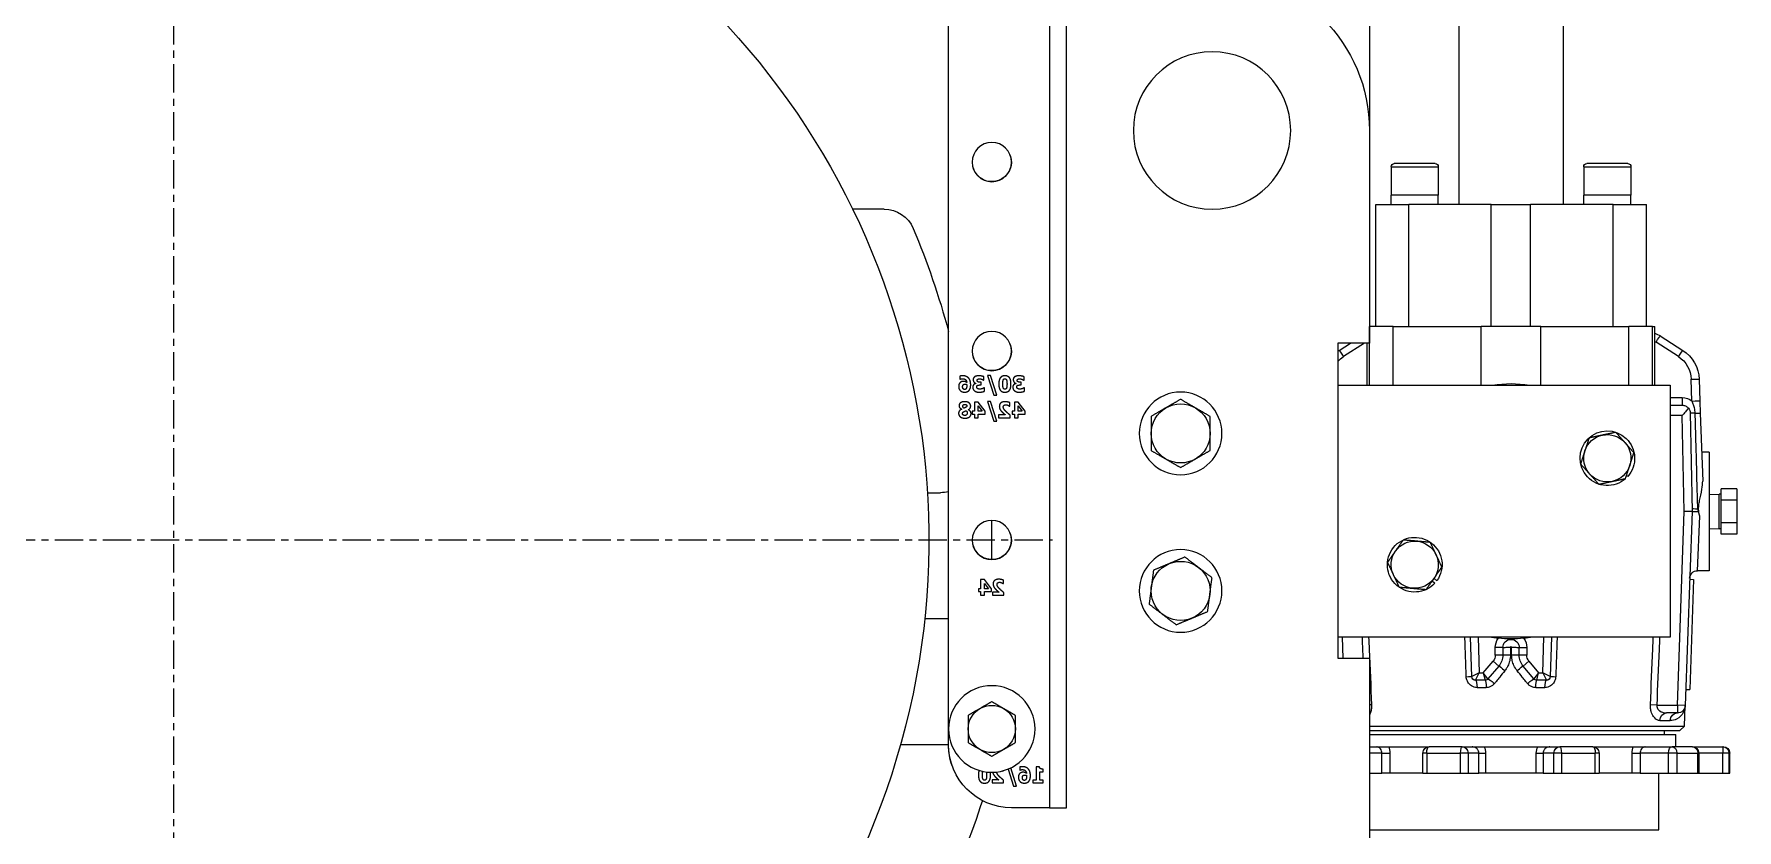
# Model space of a CAD drawing. Header units: inches. Extents: x -883 to 808, y -248 to 1051.
# Drawn here: x -409.56 to -382.5, y -154.28 to -141.65 of the extents above; entities that cross this region are included whole.
import ezdxf

# ---------------------------------------------------------------- set-up
doc = ezdxf.new("R2010")
doc.units = ezdxf.units.IN
doc.header["$MEASUREMENT"] = 0
doc.linetypes.add('CHAIN', pattern=[0.7087, 0.4724, -0.0591, 0.1181, -0.0591])
doc.layers.get('0').update_dxf_attribs({"linetype": 'CONTINUOUS'})
doc.layers.add('EQUIPMENT - COMPRESSORS', color=41, linetype='CONTINUOUS')

# ---------------------------------------------------------------- blocks, each defined once
blk = doc.blocks.new('A$C084a53c6')
for p, q in [((10.696, 23.951), (10.696, 68.201)), ((10.965, 68.201), (10.965, 23.951)), ((2.804, 40.002), (2.804, 33.526)), ((4.464, 39.367), (4.464, 33.526)), ((12.571, 24.951), (12.571, 39.234)), ((12.572, 24.952), (12.572, 39.235)), ((5.884, 38.824), (5.884, 34.702)), ((5.884, 38.824), (5.884, 34.702)), ((5.884, 34.702), (5.884, 31.327)), ((5.884, 34.702), (5.884, 31.327)), ((1.729, 34.126), (1.729, 33.676)), ((2.479, 34.126), (1.729, 34.126)), ((1.779, 34.176), (2.429, 34.176)), ((2.479, 34.126), (2.479, 33.676)), ((4.789, 34.126), (4.789, 33.676)), ((5.539, 34.126), (4.789, 34.126)), ((4.839, 34.176), (5.489, 34.176)), ((5.539, 34.126), (5.539, 33.676)), ((1.729, 33.676), (2.479, 33.676)), ((1.729, 33.526), (1.729, 33.676)), ((1.729, 33.676), (2.479, 33.676)), ((2.479, 33.526), (2.479, 33.676)), ((4.789, 33.676), (5.539, 33.676)), ((4.789, 33.526), (4.789, 33.676)), ((4.789, 33.676), (5.539, 33.676)), ((5.539, 33.526), (5.539, 33.676)), ((2.012, 33.526), (1.484, 33.526)), ((1.484, 31.589), (1.484, 33.526)), ((2.012, 33.526), (3.322, 33.526)), ((2.012, 31.589), (2.012, 33.526)), ((3.322, 31.589), (3.322, 33.526)), ((3.947, 33.526), (3.322, 33.526)), ((3.947, 31.589), (3.947, 33.526)), ((3.947, 33.526), (5.257, 33.526)), ((5.257, 31.589), (5.257, 33.526)), ((5.784, 33.526), (5.257, 33.526)), ((5.784, 31.589), (5.784, 33.526)), ((13.593, 33.452), (14.094, 33.452)), ((13.593, 33.452), (14.094, 33.452)), ((1.262, 31.442), (0.905, 31.211)), ((1.351, 30.659), (1.351, 31.589)), ((1.386, 31.589), (1.351, 31.589)), ((1.386, 30.659), (1.386, 31.589)), ((1.386, 31.589), (1.76, 31.589)), ((3.159, 31.589), (1.76, 31.589)), ((1.76, 30.659), (1.76, 31.589)), ((3.159, 30.659), (3.159, 31.589)), ((3.159, 31.589), (4.11, 31.589)), ((5.509, 31.589), (4.11, 31.589)), ((4.11, 30.659), (4.11, 31.589)), ((5.509, 30.659), (5.509, 31.589)), ((5.509, 31.589), (5.883, 31.589)), ((5.883, 30.659), (5.883, 31.589)), ((5.884, 31.589), (5.883, 31.589)), ((0.973, 31.112), (1.33, 31.342)), ((5.884, 31.327), (6.384, 31.327)), ((5.884, 31.327), (6.384, 31.327)), ((5.918, 30.659), (5.918, 31.327)), ((5.963, 31.327), (6.296, 31.112)), ((6.364, 31.211), (6.185, 31.327)), ((6.384, 31.327), (6.384, 26.327)), ((6.384, 31.327), (6.384, 26.327)), ((0.646, 30.753), (0.634, 30.406)), ((0.759, 30.407), (0.771, 30.754)), ((1.104, 30.659), (1.104, 26.659)), ((6.384, 30.659), (1.104, 30.659)), ((11.364, 30.563), (11.364, 30.618)), ((11.364, 30.618), (11.37, 30.618)), ((11.371, 30.739), (11.371, 30.792)), ((11.377, 30.739), (11.371, 30.739)), ((11.419, 30.662), (11.419, 30.706)), ((11.419, 30.706), (11.429, 30.706)), ((11.429, 30.662), (11.419, 30.662)), ((11.498, 30.687), (11.498, 30.685)), ((11.805, 30.499), (11.904, 30.814)), ((11.952, 30.814), (11.853, 30.499)), ((11.904, 30.814), (11.952, 30.814)), ((12, 30.563), (12, 30.618)), ((12, 30.618), (12.006, 30.618)), ((12.008, 30.739), (12.008, 30.792)), ((12.013, 30.739), (12.008, 30.739)), ((12.055, 30.662), (12.055, 30.706)), ((12.055, 30.706), (12.065, 30.706)), ((12.066, 30.662), (12.055, 30.662)), ((12.135, 30.687), (12.135, 30.685)), ((12.389, 30.754), (12.384, 30.754)), ((12.389, 30.803), (12.389, 30.754)), ((0.634, 30.406), (0.627, 30.214)), ((0.913, 30.461), (0.913, 30.341)), ((1.104, 30.461), (0.913, 30.461)), ((1.104, 30.341), (0.913, 30.341)), ((11.354, 30.246), (11.463, 30.391)), ((11.465, 30.33), (11.401, 30.245)), ((11.463, 30.391), (11.525, 30.391)), ((11.465, 30.245), (11.465, 30.33)), ((11.525, 30.391), (11.525, 30.245)), ((11.597, 30.326), (11.597, 30.381)), ((11.602, 30.326), (11.597, 30.326)), ((11.853, 30.499), (11.805, 30.499)), ((11.805, 30.087), (11.904, 30.402)), ((11.952, 30.402), (11.853, 30.087)), ((11.904, 30.402), (11.952, 30.402)), ((11.991, 30.246), (12.099, 30.391)), ((12.101, 30.33), (12.037, 30.245)), ((12.099, 30.391), (12.161, 30.391)), ((12.101, 30.245), (12.101, 30.33)), ((12.161, 30.391), (12.161, 30.245)), ((0.627, 30.214), (0.589, 29.137)), ((0.788, 30.219), (0.758, 28.654)), ((0.884, 28.655), (0.913, 30.177)), ((0.913, 30.177), (1.104, 30.177)), ((11.354, 30.2), (11.354, 30.246)), ((11.465, 30.2), (11.354, 30.2)), ((11.401, 30.245), (11.465, 30.245)), ((11.465, 30.141), (11.465, 30.2)), ((11.525, 30.141), (11.465, 30.141)), ((11.525, 30.245), (11.559, 30.245)), ((11.525, 30.2), (11.525, 30.141)), ((11.559, 30.2), (11.525, 30.2)), ((11.559, 30.245), (11.559, 30.2)), ((11.591, 30.141), (11.591, 30.182)), ((11.775, 30.141), (11.591, 30.141)), ((11.669, 30.188), (11.775, 30.188)), ((11.775, 30.188), (11.775, 30.141)), ((11.853, 30.087), (11.805, 30.087)), ((11.991, 30.2), (11.991, 30.246)), ((12.101, 30.2), (11.991, 30.2)), ((12.037, 30.245), (12.101, 30.245)), ((12.101, 30.141), (12.101, 30.2)), ((12.161, 30.141), (12.101, 30.141)), ((12.161, 30.245), (12.195, 30.245)), ((12.161, 30.2), (12.161, 30.141)), ((12.195, 30.2), (12.161, 30.2)), ((12.195, 30.245), (12.195, 30.2)), ((12.259, 30.268), (12.259, 30.269)), ((12.362, 30.277), (12.362, 30.277)), ((0.484, 29.593), (0.484, 27.714)), ((0.484, 29.593), (0.605, 29.593)), ((1.781, 29.209), (1.799, 29.227)), ((0.044, 29.012), (0.294, 29.012)), ((0.044, 29.012), (0.044, 28.833)), ((0.294, 28.833), (0.294, 29.012)), ((1.818, 29.176), (1.816, 29.174)), ((12.908, 28.952), (12.698, 28.952)), ((12.908, 28.952), (12.698, 28.952)), ((0.044, 28.833), (0.294, 28.833)), ((0.044, 28.833), (0.044, 28.475)), ((0.294, 28.927), (0.329, 28.927)), ((0.294, 28.475), (0.294, 28.833)), ((0.329, 28.38), (0.329, 28.927)), ((0.484, 28.922), (0.329, 28.927)), ((0.044, 28.475), (0.294, 28.475)), ((0.044, 28.475), (0.044, 28.296)), ((0.294, 28.296), (0.294, 28.475)), ((0.671, 27.714), (0.636, 28.582)), ((0.758, 28.654), (0.884, 28.655)), ((0.758, 28.654), (0.866, 25.576)), ((0.991, 25.58), (0.884, 28.655)), ((11.884, 27.889), (11.884, 28.513)), ((11.884, 27.889), (11.884, 28.513)), ((0.044, 28.296), (0.294, 28.296)), ((0.294, 28.38), (0.329, 28.38)), ((0.484, 28.385), (0.329, 28.38)), ((0.484, 27.714), (0.671, 27.714)), ((0.796, 27.579), (0.734, 27.576)), ((0.734, 27.576), (0.795, 25.828)), ((4.812, 27.555), (4.858, 27.593)), ((4.887, 27.552), (4.843, 27.516)), ((11.69, 27.323), (11.69, 27.364)), ((11.696, 27.508), (11.696, 27.563)), ((11.701, 27.508), (11.696, 27.508)), ((11.768, 27.371), (11.874, 27.371)), ((11.874, 27.371), (11.874, 27.323)), ((11.891, 27.428), (12, 27.573)), ((11.891, 27.382), (11.891, 27.428)), ((12.002, 27.382), (11.891, 27.382)), ((12.002, 27.512), (11.938, 27.427)), ((11.938, 27.427), (12.002, 27.427)), ((12, 27.573), (12.062, 27.573)), ((12.002, 27.427), (12.002, 27.512)), ((12.002, 27.323), (12.002, 27.382)), ((12.062, 27.573), (12.062, 27.427)), ((12.062, 27.427), (12.096, 27.427)), ((12.096, 27.382), (12.062, 27.382)), ((12.062, 27.382), (12.062, 27.323)), ((12.096, 27.427), (12.096, 27.382)), ((11.874, 27.323), (11.69, 27.323)), ((12.062, 27.323), (12.002, 27.323)), ((12.572, 26.952), (12.95, 26.952)), ((12.572, 26.952), (12.95, 26.952)), ((1.104, 26.659), (6.384, 26.659)), ((2.991, 26.659), (3.012, 26.032)), ((3.13, 26.094), (3.111, 26.659)), ((4.158, 26.659), (4.139, 26.094)), ((4.257, 26.032), (4.278, 26.659)), ((6.316, 26.659), (6.304, 26.327)), ((3.349, 26.277), (3.195, 26.094)), ((3.349, 26.277), (3.441, 26.2)), ((3.384, 26.494), (3.384, 26.374)), ((3.504, 26.494), (3.384, 26.494)), ((3.384, 26.374), (3.504, 26.374)), ((3.504, 26.374), (3.504, 26.494)), ((3.625, 26.378), (3.625, 26.498)), ((3.644, 26.498), (3.644, 26.378)), ((3.764, 26.494), (3.884, 26.494)), ((3.764, 26.494), (3.764, 26.374)), ((3.764, 26.374), (3.884, 26.374)), ((3.828, 26.2), (3.92, 26.277)), ((3.884, 26.374), (3.884, 26.494)), ((4.074, 26.094), (3.92, 26.277)), ((6.384, 26.327), (5.884, 26.327)), ((5.884, 26.327), (5.884, 1.952)), ((6.384, 26.327), (5.884, 26.327)), ((5.884, 26.327), (5.884, 1.952)), ((3.012, 26.032), (3.13, 26.094)), ((3.13, 26.094), (3.072, 25.974)), ((3.195, 26.094), (3.13, 26.094)), ((3.195, 26.094), (3.269, 25.995)), ((3.223, 25.974), (3.195, 26.094)), ((3.269, 25.995), (3.441, 26.2)), ((3.828, 26.2), (4, 25.995)), ((4, 25.995), (4.074, 26.094)), ((4.074, 26.094), (4.046, 25.974)), ((4.139, 26.094), (4.074, 26.094)), ((4.139, 26.094), (4.257, 26.032)), ((4.197, 25.974), (4.139, 26.094)), ((0.857, 25.83), (0.795, 25.828)), ((3.072, 25.974), (3.223, 25.974)), ((3.24, 25.858), (3.096, 25.858)), ((4.173, 25.858), (4.029, 25.858)), ((4.046, 25.974), (4.197, 25.974)), ((0.866, 25.576), (0.991, 25.58)), ((0.877, 25.247), (0.866, 25.575)), ((1.319, 25.58), (0.991, 25.58)), ((0.991, 25.58), (0.991, 25.455)), ((0.991, 25.455), (1.162, 25.455)), ((1.319, 25.58), (1.419, 25.584)), ((5.85, 25.584), (5.884, 25.583)), ((5.884, 25.247), (0.877, 25.247)), ((0.95, 25.175), (0.877, 25.247)), ((5.884, 25.175), (0.95, 25.175)), ((1.269, 25.334), (1.105, 25.334)), ((1.197, 25.114), (1.197, 25.175)), ((0.26, 24.919), (0.271, 24.919)), ((0.752, 24.919), (0.271, 24.919)), ((0.271, 24.919), (0.271, 24.819)), ((0.752, 24.919), (1.075, 24.919)), ((5.884, 25.114), (1.014, 25.114)), ((1.014, 24.919), (1.014, 25.114)), ((1.501, 24.919), (1.075, 24.919)), ((1.692, 24.919), (1.501, 24.919)), ((2.334, 24.919), (1.692, 24.919)), ((2.334, 24.919), (2.857, 24.919)), ((3.019, 24.919), (2.857, 24.919)), ((3.207, 24.919), (3.019, 24.919)), ((4.062, 24.919), (3.207, 24.919)), ((4.25, 24.919), (4.062, 24.919)), ((4.412, 24.919), (4.25, 24.919)), ((4.412, 24.919), (4.935, 24.919)), ((5.577, 24.919), (4.935, 24.919)), ((5.768, 24.919), (5.577, 24.919)), ((5.884, 24.919), (5.768, 24.919)), ((13.333, 24.952), (12.572, 24.952)), ((13.333, 24.952), (12.572, 24.952)), ((0.172, 24.819), (0.16, 24.819)), ((0.16, 24.499), (0.16, 24.819)), ((0.172, 24.819), (0.271, 24.819)), ((0.172, 24.819), (0.172, 24.499)), ((0.271, 24.499), (0.271, 24.819)), ((0.271, 24.819), (0.652, 24.819)), ((0.652, 24.819), (0.667, 24.819)), ((0.652, 24.819), (0.652, 24.499)), ((0.667, 24.499), (0.667, 24.819)), ((0.999, 24.819), (0.667, 24.819)), ((0.999, 24.819), (1.134, 24.819)), ((0.999, 24.819), (0.999, 24.499)), ((1.134, 24.499), (1.134, 24.819)), ((1.134, 24.819), (1.581, 24.819)), ((1.581, 24.819), (1.581, 24.499)), ((1.71, 24.819), (1.581, 24.819)), ((1.71, 24.499), (1.71, 24.819)), ((2.234, 24.819), (2.295, 24.819)), ((2.234, 24.819), (2.234, 24.499)), ((2.295, 24.499), (2.295, 24.819)), ((2.834, 24.819), (2.295, 24.819)), ((2.834, 24.819), (2.952, 24.819)), ((2.834, 24.819), (2.834, 24.499)), ((2.952, 24.499), (2.952, 24.819)), ((2.952, 24.819), (3.123, 24.819)), ((3.123, 24.819), (3.123, 24.499)), ((3.232, 24.819), (3.123, 24.819)), ((3.232, 24.499), (3.232, 24.819)), ((4.146, 24.819), (4.037, 24.819)), ((4.037, 24.819), (4.037, 24.499)), ((4.146, 24.819), (4.317, 24.819)), ((4.146, 24.499), (4.146, 24.819)), ((4.317, 24.819), (4.435, 24.819)), ((4.317, 24.819), (4.317, 24.499)), ((4.435, 24.499), (4.435, 24.819)), ((4.974, 24.819), (4.435, 24.819)), ((4.974, 24.819), (5.035, 24.819)), ((4.974, 24.819), (4.974, 24.499)), ((5.035, 24.499), (5.035, 24.819)), ((5.688, 24.819), (5.559, 24.819)), ((5.559, 24.819), (5.559, 24.499)), ((5.688, 24.819), (5.884, 24.819)), ((5.688, 24.499), (5.688, 24.819)), ((0.172, 24.499), (0.16, 24.499)), ((0.271, 24.499), (0.172, 24.499)), ((0.652, 24.499), (0.271, 24.499)), ((0.667, 24.499), (0.652, 24.499)), ((0.999, 24.499), (0.667, 24.499)), ((1.134, 24.499), (0.999, 24.499)), ((1.581, 24.499), (1.134, 24.499)), ((1.283, 23.599), (1.283, 24.499)), ((1.581, 24.499), (1.71, 24.499)), ((1.71, 24.499), (2.234, 24.499)), ((2.295, 24.499), (2.234, 24.499)), ((2.834, 24.499), (2.295, 24.499)), ((2.952, 24.499), (2.834, 24.499)), ((3.123, 24.499), (2.952, 24.499)), ((3.123, 24.499), (3.232, 24.499)), ((3.232, 24.499), (4.037, 24.499)), ((4.037, 24.499), (4.146, 24.499)), ((4.317, 24.499), (4.146, 24.499)), ((4.435, 24.499), (4.317, 24.499)), ((4.974, 24.499), (4.435, 24.499)), ((5.035, 24.499), (4.974, 24.499)), ((5.035, 24.499), (5.559, 24.499)), ((5.559, 24.499), (5.688, 24.499)), ((5.884, 24.499), (5.688, 24.499)), ((11.067, 24.523), (11.067, 24.564)), ((11.12, 24.523), (11.067, 24.523)), ((11.067, 24.347), (11.067, 24.391)), ((11.067, 24.391), (11.12, 24.391)), ((11.12, 24.391), (11.12, 24.523)), ((11.126, 24.598), (11.181, 24.598)), ((11.181, 24.598), (11.181, 24.391)), ((11.181, 24.391), (11.232, 24.391)), ((11.232, 24.391), (11.232, 24.347)), ((11.44, 24.548), (11.435, 24.548)), ((11.44, 24.598), (11.44, 24.548)), ((11.492, 24.293), (11.583, 24.582)), ((11.626, 24.563), (11.54, 24.293)), ((11.696, 24.347), (11.696, 24.388)), ((11.702, 24.532), (11.702, 24.538)), ((11.707, 24.532), (11.702, 24.532)), ((11.712, 24.535), (11.707, 24.532)), ((11.774, 24.394), (11.88, 24.394)), ((11.88, 24.394), (11.88, 24.347)), ((11.232, 24.347), (11.067, 24.347)), ((11.54, 24.293), (11.492, 24.293)), ((11.88, 24.347), (11.696, 24.347)), ((10.965, 23.951), (10.696, 23.951)), ((10.965, 23.951), (11.571, 23.951)), ((5.884, 23.599), (1.283, 23.599))]:
    blk.add_line(p, q)
at = {"linetype": 'CHAIN', "ltscale": 0.952448}
for p, q in [((24.884, 41.094), (24.884, 17.927)), ((35.159, 28.202), (10.918, 28.202))]:
    blk.add_line(p, q, dxfattribs=at)
for centre, radius in [((8.384, 34.702), 1.25), ((8.384, 34.702), 1.25), ((11.884, 34.201), 0.312), ((11.884, 31.201), 0.312), ((8.884, 29.893), 0.656), ((11.884, 28.201), 0.312), ((8.884, 27.393), 0.656), ((11.884, 25.201), 0.687)]:
    blk.add_circle(centre, radius)
for centre, radius, start, end in [((24.884, 28.202), 12, 116.1937, 350.4059), ((24.884, 28.202), 12, 116.1937, 350.4059), ((8.384, 34.702), 2.5, 90, 180), ((8.384, 34.702), 2.5, 90, 180), ((1.779, 34.126), 0.05, 90, 180), ((2.429, 34.126), 0.05, 0, 90), ((4.839, 34.126), 0.05, 90, 180), ((5.489, 34.126), 0.05, 0, 90), ((11.884, 34.202), 0.312, 160.4825, 340.2099), ((13.593, 32.952), 0.5, 90, 157.1851), ((13.593, 32.952), 0.5, 90, 157.1851), ((24.884, 28.202), 12.75, 157.1851, 164.9471), ((24.884, 28.202), 12.75, 157.1851, 164.9471), ((1.441, 31.165), 0.33, 105.8498, 122.923), ((1.215, 30.733), 0.57, 122.923, 178.0002), ((1.441, 31.17), 0.205, 116.0867, 122.923), ((6.054, 30.733), 0.57, 54.5286, 57.077), ((11.884, 31.202), 0.312, 160.4825, 340.2099), ((1.215, 30.738), 0.445, 122.923, 178.0002), ((6.054, 30.738), 0.445, 41.9803, 57.077), ((0.913, 30.211), 0.25, 90, 128.2756), ((8.884, 29.893), 0.469, 60, 120), ((0.913, 30.216), 0.125, 141.4482, 178.9051), ((8.884, 29.893), 0.469, 120, 180), ((8.884, 29.893), 0.469, 0, 60), ((2.104, 29.499), 0.434, 228.4088, 221.8119), ((2.104, 29.499), 0.375, 78.1183, 138.1183), ((2.104, 29.499), 0.375, 18.1183, 78.1183), ((8.884, 29.893), 0.469, 180, 240), ((8.884, 29.893), 0.469, 300, 0), ((2.104, 29.499), 0.375, 138.1183, 198.1183), ((2.104, 29.499), 0.375, 318.1183, 18.1183), ((2.104, 29.499), 0.375, 198.1183, 258.1183), ((2.104, 29.499), 0.375, 258.1183, 318.1183), ((8.884, 29.893), 0.469, 240, 300), ((12.698, 29.452), 0.5, 255.3517, 270), ((12.698, 29.452), 0.5, 255.3517, 270), ((5.164, 27.809), 0.434, 222.3031, 215.7062), ((5.164, 27.809), 0.375, 95.0121, 155.0121), ((5.164, 27.809), 0.375, 35.0121, 95.0121), ((11.884, 28.202), 0.312, 160.4825, 340.2099), ((5.164, 27.809), 0.375, 155.0121, 215.0121), ((5.164, 27.809), 0.375, 335.0121, 35.0121), ((0.671, 27.589), 0.125, 2.0009, 90), ((5.164, 27.809), 0.375, 275.0121, 335.0121), ((8.884, 27.393), 0.469, 127.3129, 187.3129), ((8.884, 27.393), 0.469, 67.3129, 127.3129), ((8.884, 27.393), 0.469, 7.3129, 67.3129), ((5.164, 27.809), 0.375, 215.0121, 275.0121), ((8.884, 27.393), 0.469, 187.3129, 247.3129), ((8.884, 27.393), 0.469, 307.3129, 7.3129), ((8.884, 27.393), 0.469, 247.3129, 307.3129), ((3.634, 28.654), 2.024, 260.248, 264.2452), ((3.634, 26.494), 0.25, 144.2812, 180), ((3.634, 28.654), 2.024, 264.2452, 275.7548), ((3.634, 26.494), 0.13, 0, 180), ((3.634, 28.654), 2.024, 275.7548, 279.752), ((3.634, 26.494), 0.25, 0, 35.7188), ((3.234, 26.374), 0.15, 319.9951, 0), ((3.234, 26.374), 0.27, 319.9951, 0), ((4.034, 26.374), 0.27, 180, 220.0049), ((4.034, 26.374), 0.15, 180, 220.0049), ((3.072, 26.034), 0.06, 181.9953, 270), ((3.223, 26.034), 0.06, 270, 319.9951), ((4.046, 26.034), 0.06, 220.0049, 270), ((4.197, 26.034), 0.06, 270, 358.0047), ((0.991, 25.58), 0.125, 182.0009, 270), ((0.741, 25.571), 0.125, 2.0009, 2.1357), ((11.884, 25.201), 0.375, 120, 180), ((11.884, 25.201), 0.375, 60, 120), ((11.884, 25.201), 0.375, 0, 60), ((11.884, 25.201), 0.375, 180, 240), ((11.884, 25.201), 0.375, 300, 0), ((0.26, 24.819), 0.1, 90, 180), ((0.752, 24.819), 0.1, 90, 180), ((2.334, 24.819), 0.1, 90, 180), ((4.935, 24.819), 0.1, 0, 90), ((11.571, 24.951), 1, 270, 0), ((11.572, 24.952), 1, 340.3036, 0), ((11.884, 25.201), 0.375, 240, 300), ((24.884, 28.202), 13.5, 197.849, 205.029), ((24.884, 28.202), 13.5, 197.849, 205.029)]:
    blk.add_arc(centre, radius, start, end)
for centre, major_axis, ratio, start_param, end_param in [((1.33, 31.337), (-0.068, 0.105), 0.022795, 4.74758, 6.283185), ((0.973, 31.106), (-0.068, 0.105), 0.022795, 4.74758, 6.283185), ((6.296, 31.106), (0.068, 0.105), 0.022795, 0, 1.535605), ((0.771, 30.748), (-0.125, 0.004), 0.04189, 4.713852, 6.283185), ((3.634, 28.654), (0, 2.029), 0.938401, 6.128433, 6.437937), ((0.759, 30.402), (-0.125, 0.004), 0.04189, 4.713852, 6.283185), ((0.752, 30.209), (-0.125, 0.004), 0.035926, 5.07517, 6.283185), ((0.663, 30.221), (0.125, -0.002), 0.041908, 5.074555, 6.283185), ((0.634, 28.698), (0.125, -0.002), 0.041908, 4.973395, 6.283185), ((3.624, 26.494), (-0.12, 0), 0.034915, 4.708967, 6.283185), ((3.624, 26.374), (-0.12, 0), 0.034915, 4.708962, 6.283185), ((3.644, 26.494), (0.12, 0), 0.034915, 0, 1.574218), ((3.644, 26.374), (0.12, 0), 0.034915, 0, 1.574223), ((2.893, 26.027), (0.12, 0.004), 0.026904, 0, 1.311534), ((3.361, 25.918), (-0.0919, 0.0771), 0.087388, 4.662683, 6.283185), ((3.533, 26.123), (-0.0919, 0.0771), 0.04912, 4.708174, 6.283185), ((3.736, 26.123), (0.0919, 0.0771), 0.04912, 0, 1.575012), ((3.908, 25.918), (0.0919, 0.0771), 0.087388, 0, 1.620502), ((4.376, 26.027), (-0.12, 0.004), 0.026904, 4.971651, 6.283185), ((3.072, 25.854), (0, 0.12), 0.193929, 4.747311, 6.283185), ((3.223, 25.854), (0, 0.12), 0.14187, 4.747311, 6.283185), ((4.046, 25.854), (0, 0.12), 0.14187, 0, 1.535874), ((4.197, 25.854), (0, 0.12), 0.193929, 0, 1.535874), ((0.991, 25.33), (0, 0.125), 0.916318, 4.747311, 6.283185), ((1.162, 25.33), (0, 0.125), 0.857118, 4.747311, 6.283185), ((0.271, 24.819), (0, 0.1), 0.996674, 0, 1.570796), ((0.752, 24.819), (0, 0.1), 0.854228, 0, 1.570796), ((1.075, 24.819), (0, 0.1), 0.758424, 0, 1.570796), ((1.075, 24.819), (0, 0.1), 0.587785, 4.712389, 6.283185), ((2.334, 24.819), (0, 0.1), 0.385496, 0, 1.570796), ((2.857, 24.819), (0, 0.1), 0.230482, 0, 1.570796), ((2.857, 24.819), (0, 0.1), 0.951057, 4.712389, 6.283185), ((4.412, 24.819), (0, 0.1), 0.951057, 0, 1.570796), ((4.412, 24.819), (0, 0.1), 0.230482, 4.712389, 6.283185), ((4.935, 24.819), (0, 0.1), 0.385496, 4.712389, 6.283185)]:
    blk.add_ellipse(centre, major_axis=major_axis, ratio=ratio, start_param=start_param, end_param=end_param)
for points, degree in [([(11.37, 30.618), (11.384, 30.609), (11.421, 30.596), (11.436, 30.596)], 2), ([(11.371, 30.792), (11.384, 30.798), (11.428, 30.808), (11.451, 30.808)], 2), ([(11.403, 30.752), (11.396, 30.75), (11.38, 30.741), (11.377, 30.739)], 2), ([(11.44, 30.76), (11.431, 30.76), (11.412, 30.756), (11.403, 30.752)], 2), ([(11.429, 30.706), (11.44, 30.706), (11.459, 30.708), (11.466, 30.711)], 2), ([(11.469, 30.658), (11.461, 30.661), (11.438, 30.662), (11.429, 30.662)], 2), ([(11.436, 30.596), (11.445, 30.596), (11.467, 30.599), (11.474, 30.605)], 2), ([(11.468, 30.755), (11.462, 30.758), (11.446, 30.76), (11.44, 30.76)], 2), ([(11.451, 30.808), (11.473, 30.808), (11.506, 30.8), (11.518, 30.793)], 2), ([(11.466, 30.711), (11.473, 30.714), (11.48, 30.725), (11.48, 30.735)], 2), ([(11.48, 30.735), (11.48, 30.743), (11.473, 30.752), (11.468, 30.755)], 2), ([(11.487, 30.632), (11.487, 30.643), (11.477, 30.655), (11.469, 30.658)], 2), ([(11.474, 30.605), (11.48, 30.609), (11.487, 30.621), (11.487, 30.632)], 2), ([(11.543, 30.746), (11.543, 30.724), (11.518, 30.692), (11.498, 30.687)], 2), ([(11.498, 30.685), (11.507, 30.684), (11.524, 30.677), (11.532, 30.67)], 2), ([(11.518, 30.793), (11.53, 30.785), (11.543, 30.761), (11.543, 30.746)], 2), ([(11.55, 30.629), (11.55, 30.61), (11.536, 30.58), (11.523, 30.57)], 2), ([(11.532, 30.67), (11.54, 30.664), (11.55, 30.643), (11.55, 30.629)], 2), ([(11.579, 30.678), (11.579, 30.711), (11.589, 30.758), (11.601, 30.775)], 2), ([(11.601, 30.581), (11.589, 30.597), (11.579, 30.645), (11.579, 30.678)], 2), ([(11.601, 30.775), (11.613, 30.792), (11.65, 30.808), (11.675, 30.808)], 2), ([(11.675, 30.548), (11.649, 30.548), (11.612, 30.564), (11.601, 30.581)], 2), ([(11.675, 30.762), (11.657, 30.762), (11.642, 30.724), (11.642, 30.678)], 2), ([(11.642, 30.678), (11.642, 30.632), (11.657, 30.594), (11.675, 30.594)], 2), ([(11.675, 30.808), (11.702, 30.808), (11.738, 30.791), (11.75, 30.774)], 2), ([(11.709, 30.678), (11.709, 30.724), (11.693, 30.762), (11.675, 30.762)], 2), ([(11.675, 30.594), (11.693, 30.594), (11.709, 30.632), (11.709, 30.678)], 2), ([(11.75, 30.58), (11.738, 30.564), (11.702, 30.548), (11.675, 30.548)], 2), ([(11.75, 30.774), (11.761, 30.758), (11.772, 30.709), (11.772, 30.678)], 2), ([(11.772, 30.678), (11.772, 30.645), (11.761, 30.597), (11.75, 30.58)], 2), ([(12.006, 30.618), (12.02, 30.609), (12.057, 30.596), (12.073, 30.596)], 2), ([(12.008, 30.792), (12.021, 30.798), (12.064, 30.808), (12.087, 30.808)], 2), ([(12.039, 30.752), (12.032, 30.75), (12.017, 30.741), (12.013, 30.739)], 2), ([(12.076, 30.76), (12.067, 30.76), (12.048, 30.756), (12.039, 30.752)], 2), ([(12.065, 30.706), (12.076, 30.706), (12.096, 30.708), (12.102, 30.711)], 2), ([(12.105, 30.658), (12.097, 30.661), (12.075, 30.662), (12.066, 30.662)], 2), ([(12.073, 30.596), (12.082, 30.596), (12.103, 30.599), (12.11, 30.605)], 2), ([(12.104, 30.755), (12.098, 30.758), (12.082, 30.76), (12.076, 30.76)], 2), ([(12.087, 30.808), (12.11, 30.808), (12.142, 30.8), (12.154, 30.793)], 2), ([(12.102, 30.711), (12.109, 30.714), (12.116, 30.725), (12.116, 30.735)], 2), ([(12.116, 30.735), (12.116, 30.743), (12.109, 30.752), (12.104, 30.755)], 2), ([(12.123, 30.632), (12.123, 30.643), (12.113, 30.655), (12.105, 30.658)], 2), ([(12.11, 30.605), (12.116, 30.609), (12.123, 30.621), (12.123, 30.632)], 2), ([(12.179, 30.746), (12.179, 30.724), (12.155, 30.692), (12.135, 30.687)], 2), ([(12.135, 30.685), (12.143, 30.684), (12.16, 30.677), (12.169, 30.67)], 2), ([(12.154, 30.793), (12.167, 30.785), (12.179, 30.761), (12.179, 30.746)], 2), ([(12.186, 30.629), (12.186, 30.61), (12.172, 30.58), (12.159, 30.57)], 2), ([(12.169, 30.67), (12.176, 30.664), (12.186, 30.643), (12.186, 30.629)], 2), ([(12.219, 30.664), (12.219, 30.697), (12.233, 30.748), (12.249, 30.768)], 2), ([(12.248, 30.573), (12.234, 30.587), (12.219, 30.633), (12.219, 30.664)], 2), ([(12.249, 30.768), (12.264, 30.786), (12.313, 30.808), (12.347, 30.808)], 2), ([(12.347, 30.762), (12.317, 30.762), (12.285, 30.731), (12.281, 30.702)], 2), ([(12.281, 30.702), (12.294, 30.71), (12.319, 30.719), (12.335, 30.719)], 2), ([(12.308, 30.676), (12.301, 30.676), (12.287, 30.672), (12.281, 30.67)], 2), ([(12.281, 30.67), (12.281, 30.668), (12.281, 30.661), (12.281, 30.655)], 2), ([(12.281, 30.655), (12.281, 30.633), (12.288, 30.607), (12.294, 30.6)], 2), ([(12.294, 30.6), (12.298, 30.595), (12.31, 30.59), (12.316, 30.59)], 2), ([(12.335, 30.668), (12.33, 30.672), (12.316, 30.676), (12.308, 30.676)], 2), ([(12.41, 30.638), (12.41, 30.598), (12.36, 30.548), (12.316, 30.548)], 2), ([(12.316, 30.59), (12.321, 30.59), (12.333, 30.595), (12.337, 30.6)], 2), ([(12.335, 30.719), (12.349, 30.719), (12.372, 30.712), (12.381, 30.705)], 2), ([(12.347, 30.635), (12.347, 30.647), (12.341, 30.663), (12.335, 30.668)], 2), ([(12.337, 30.6), (12.342, 30.606), (12.347, 30.621), (12.347, 30.635)], 2), ([(12.347, 30.808), (12.36, 30.808), (12.384, 30.804), (12.389, 30.803)], 2), ([(12.384, 30.754), (12.38, 30.757), (12.36, 30.762), (12.347, 30.762)], 2), ([(12.381, 30.705), (12.394, 30.695), (12.41, 30.663), (12.41, 30.638)], 2), ([(11.448, 30.548), (11.419, 30.548), (11.377, 30.557), (11.364, 30.563)], 2), ([(11.523, 30.57), (11.51, 30.559), (11.474, 30.548), (11.448, 30.548)], 2), ([(11.597, 30.381), (11.608, 30.386), (11.653, 30.396), (11.674, 30.396)], 2), ([(11.626, 30.34), (11.617, 30.336), (11.605, 30.328), (11.602, 30.326)], 2), ([(11.661, 30.348), (11.652, 30.348), (11.635, 30.344), (11.626, 30.34)], 2), ([(11.701, 30.312), (11.701, 30.33), (11.68, 30.348), (11.661, 30.348)], 2), ([(11.666, 30.248), (11.684, 30.268), (11.701, 30.297), (11.701, 30.312)], 2), ([(11.674, 30.396), (11.718, 30.396), (11.764, 30.356), (11.764, 30.321)], 2), ([(11.764, 30.321), (11.764, 30.299), (11.743, 30.256), (11.719, 30.232)], 2), ([(12.084, 30.548), (12.055, 30.548), (12.014, 30.557), (12, 30.563)], 2), ([(12.159, 30.57), (12.146, 30.559), (12.11, 30.548), (12.084, 30.548)], 2), ([(12.219, 30.329), (12.219, 30.343), (12.232, 30.367), (12.244, 30.377)], 2), ([(12.259, 30.269), (12.237, 30.28), (12.219, 30.311), (12.219, 30.329)], 2), ([(12.244, 30.377), (12.255, 30.386), (12.29, 30.397), (12.312, 30.397)], 2), ([(12.316, 30.548), (12.294, 30.548), (12.26, 30.56), (12.248, 30.573)], 2), ([(12.312, 30.354), (12.298, 30.354), (12.281, 30.341), (12.281, 30.331)], 2), ([(12.281, 30.331), (12.281, 30.321), (12.292, 30.308), (12.302, 30.303)], 2), ([(12.302, 30.303), (12.307, 30.301), (12.32, 30.296), (12.331, 30.292)], 2), ([(12.312, 30.397), (12.335, 30.397), (12.37, 30.387), (12.381, 30.379)], 2), ([(12.343, 30.326), (12.343, 30.339), (12.326, 30.354), (12.312, 30.354)], 2), ([(12.331, 30.292), (12.337, 30.3), (12.343, 30.316), (12.343, 30.326)], 2), ([(12.404, 30.334), (12.404, 30.316), (12.383, 30.287), (12.362, 30.277)], 2), ([(12.381, 30.379), (12.392, 30.371), (12.404, 30.347), (12.404, 30.334)], 2), ([(11.591, 30.182), (11.614, 30.201), (11.652, 30.233), (11.666, 30.248)], 2), ([(11.719, 30.232), (11.704, 30.217), (11.675, 30.193), (11.669, 30.188)], 2), ([(12.213, 30.209), (12.213, 30.23), (12.236, 30.259), (12.259, 30.268)], 2), ([(12.236, 30.157), (12.224, 30.167), (12.213, 30.194), (12.213, 30.209)], 2), ([(12.311, 30.135), (12.286, 30.135), (12.248, 30.147), (12.236, 30.157)], 2), ([(12.291, 30.254), (12.284, 30.248), (12.274, 30.228), (12.274, 30.217)], 2), ([(12.274, 30.217), (12.274, 30.199), (12.296, 30.178), (12.314, 30.178)], 2), ([(12.321, 30.242), (12.316, 30.244), (12.298, 30.251), (12.291, 30.254)], 2), ([(12.385, 30.157), (12.372, 30.147), (12.335, 30.135), (12.311, 30.135)], 2), ([(12.314, 30.178), (12.319, 30.178), (12.332, 30.182), (12.337, 30.185)], 2), ([(12.349, 30.208), (12.349, 30.221), (12.338, 30.233), (12.321, 30.242)], 2), ([(12.337, 30.185), (12.342, 30.189), (12.349, 30.199), (12.349, 30.208)], 2), ([(12.362, 30.277), (12.387, 30.266), (12.411, 30.234), (12.411, 30.211)], 2), ([(12.411, 30.211), (12.411, 30.195), (12.397, 30.167), (12.385, 30.157)], 2), ([(11.69, 27.364), (11.714, 27.383), (11.751, 27.416), (11.765, 27.43)], 2), ([(11.696, 27.563), (11.707, 27.568), (11.752, 27.578), (11.773, 27.578)], 2), ([(11.725, 27.522), (11.716, 27.518), (11.704, 27.51), (11.701, 27.508)], 2), ([(11.76, 27.53), (11.751, 27.53), (11.734, 27.526), (11.725, 27.522)], 2), ([(11.8, 27.494), (11.8, 27.512), (11.779, 27.53), (11.76, 27.53)], 2), ([(11.765, 27.43), (11.783, 27.45), (11.8, 27.479), (11.8, 27.494)], 2), ([(11.818, 27.414), (11.803, 27.399), (11.774, 27.375), (11.768, 27.371)], 2), ([(11.773, 27.578), (11.817, 27.578), (11.863, 27.539), (11.863, 27.503)], 2), ([(11.863, 27.503), (11.863, 27.481), (11.842, 27.438), (11.818, 27.414)], 2), ([(1.71, 24.819), (1.71, 24.853), (1.704, 24.888), (1.692, 24.919)], 3), ([(3.232, 24.819), (3.232, 24.853), (3.223, 24.888), (3.207, 24.919)], 3), ([(4.062, 24.919), (4.046, 24.888), (4.037, 24.853), (4.037, 24.819)], 3), ([(5.577, 24.919), (5.565, 24.888), (5.559, 24.853), (5.559, 24.819)], 3), ([(11.067, 24.564), (11.079, 24.564), (11.102, 24.567), (11.108, 24.57)], 2), ([(11.108, 24.57), (11.116, 24.574), (11.125, 24.588), (11.126, 24.598)], 2), ([(11.27, 24.459), (11.27, 24.491), (11.284, 24.542), (11.3, 24.562)], 2), ([(11.299, 24.367), (11.285, 24.381), (11.27, 24.427), (11.27, 24.459)], 2), ([(11.367, 24.342), (11.345, 24.342), (11.311, 24.354), (11.299, 24.367)], 2), ([(11.3, 24.562), (11.315, 24.581), (11.365, 24.602), (11.398, 24.602)], 2), ([(11.359, 24.47), (11.352, 24.47), (11.338, 24.467), (11.332, 24.464)], 2), ([(11.332, 24.464), (11.332, 24.463), (11.332, 24.455), (11.332, 24.449)], 2), ([(11.332, 24.449), (11.332, 24.427), (11.339, 24.401), (11.345, 24.395)], 2), ([(11.398, 24.556), (11.368, 24.556), (11.336, 24.525), (11.333, 24.496)], 2), ([(11.333, 24.496), (11.345, 24.504), (11.37, 24.514), (11.386, 24.514)], 2), ([(11.345, 24.395), (11.35, 24.389), (11.361, 24.384), (11.367, 24.384)], 2), ([(11.386, 24.462), (11.381, 24.467), (11.367, 24.47), (11.359, 24.47)], 2), ([(11.461, 24.432), (11.461, 24.393), (11.411, 24.342), (11.367, 24.342)], 2), ([(11.367, 24.384), (11.372, 24.384), (11.384, 24.389), (11.388, 24.395)], 2), ([(11.386, 24.514), (11.4, 24.514), (11.424, 24.506), (11.433, 24.499)], 2), ([(11.398, 24.429), (11.398, 24.441), (11.392, 24.457), (11.386, 24.462)], 2), ([(11.388, 24.395), (11.393, 24.401), (11.398, 24.415), (11.398, 24.429)], 2), ([(11.398, 24.602), (11.411, 24.602), (11.435, 24.599), (11.44, 24.598)], 2), ([(11.435, 24.548), (11.431, 24.551), (11.411, 24.556), (11.398, 24.556)], 2), ([(11.433, 24.499), (11.446, 24.49), (11.461, 24.457), (11.461, 24.432)], 2), ([(11.696, 24.388), (11.719, 24.406), (11.757, 24.439), (11.771, 24.454)], 2), ([(11.824, 24.437), (11.809, 24.422), (11.78, 24.399), (11.774, 24.394)], 2), ([(11.903, 24.472), (11.903, 24.495), (11.905, 24.513)], 2), ([(11.925, 24.375), (11.913, 24.391), (11.903, 24.44), (11.903, 24.472)], 2), ([(11.999, 24.342), (11.973, 24.342), (11.936, 24.358), (11.925, 24.375)], 2), ([(11.969, 24.518), (11.966, 24.5), (11.966, 24.472)], 2), ([(11.966, 24.472), (11.966, 24.426), (11.981, 24.388), (11.999, 24.388)], 2), ([(11.999, 24.388), (12.017, 24.388), (12.033, 24.426), (12.033, 24.472)], 2), ([(12.074, 24.375), (12.062, 24.358), (12.026, 24.342), (11.999, 24.342)], 2), ([(12.033, 24.472), (12.033, 24.509), (12.028, 24.528)], 2), ([(12.096, 24.472), (12.096, 24.44), (12.085, 24.391), (12.074, 24.375)], 2)]:
    blk.add_open_spline(points, degree=degree)
for points, degree, knots in [([(0.708, 30.215), (0.708, 30.244), (0.713, 30.273), (0.726, 30.321), (0.733, 30.341), (0.744, 30.37), (0.748, 30.38), (0.754, 30.396), (0.756, 30.401), (0.759, 30.407)], 3, [-0.493256, -0.493256, -0.493256, -0.493256, -0.3181501, -0.3181501, -0.1603082, -0.1603082, -0.061657, -0.061657, 0, 0, 0, 0]), ([(0.913, 30.341), (0.897, 30.341), (0.88, 30.338), (0.847, 30.324), (0.832, 30.313), (0.818, 30.297), (0.817, 30.296), (0.816, 30.294)], 3, [0, 0, 0, 0, 0.1856631, 0.1856631, 0.3713263, 0.3713263, 0.3897724, 0.3897724, 0.3897724, 0.3897724]), ([(0.666, 28.693), (0.671, 28.845), (0.675, 28.998), (0.684, 29.327), (0.688, 29.503), (0.696, 29.789), (0.699, 29.899), (0.704, 30.078), (0.706, 30.146), (0.708, 30.215)], 3, [0.32548, 0.32548, 0.32548, 0.32548, 1.490168, 1.490168, 2.833418, 2.833418, 3.672949, 3.672949, 4.197656, 4.197656, 4.197656, 4.197656]), ([(0.816, 30.294), (0.817, 30.292), (0.819, 30.29), (0.833, 30.272), (0.848, 30.254), (0.88, 30.216), (0.897, 30.196), (0.913, 30.177)], 3, [1.8272584, 1.8272584, 1.8272584, 1.8272584, 1.852366, 1.852366, 2.0368848, 2.0368848, 2.2214037, 2.2214037, 2.2214037, 2.2214037]), ([(0.636, 28.582), (0.641, 28.599), (0.645, 28.617), (0.65, 28.646), (0.651, 28.657), (0.653, 28.674), (0.653, 28.679), (0.653, 28.689), (0.654, 28.694), (0.654, 28.704), (0.654, 28.709), (0.653, 28.726), (0.652, 28.738), (0.648, 28.776), (0.643, 28.803), (0.626, 28.885), (0.611, 28.944), (0.592, 29.056), (0.588, 29.099), (0.589, 29.137)], 3, [0.043513, 0.043513, 0.043513, 0.043513, 0.180412, 0.180412, 0.266319, 0.266319, 0.308153, 0.308153, 0.342688, 0.342688, 0.384701, 0.384701, 0.471434, 0.471434, 0.678024, 0.678024, 1.113907, 1.113907, 1.470067, 1.470067, 1.470067, 1.470067]), ([(0.656, 28.653), (0.659, 28.666), (0.663, 28.679), (0.666, 28.692), (0.666, 28.692), (0.666, 28.693)], 3, [-0.1021911, -0.1021911, -0.1021911, -0.1021911, 0, 0, 0.0022307, 0.0022307, 0.0022307, 0.0022307]), ([(0.636, 28.582), (0.639, 28.592), (0.642, 28.603), (0.647, 28.625), (0.651, 28.64), (0.655, 28.652), (0.656, 28.652), (0.656, 28.653)], 3, [-0.13298811, -0.13298811, -0.13298811, -0.13298811, -0.09033433, -0.09033433, -0.04234851, -0.04234851, -0.04006051, -0.04006051, -0.04006051, -0.04006051]), ([(0.758, 28.654), (0.758, 28.654), (0.755, 28.654), (0.743, 28.654), (0.734, 28.653), (0.711, 28.653), (0.697, 28.653), (0.674, 28.653), (0.665, 28.653), (0.656, 28.653)], 3, [0, 0, 0, 0, 0.1239869, 0.1239869, 0.2479905, 0.2479905, 0.372045, 0.372045, 0.4434551, 0.4434551, 0.4434551, 0.4434551]), ([(1.273, 26.659), (1.275, 26.595), (1.278, 26.532), (1.294, 26.172), (1.307, 25.876), (1.319, 25.58)], 3, [9.986619, 9.986619, 9.986619, 9.986619, 10.469693, 10.469693, 12.729109, 12.729109, 12.729109, 12.729109]), ([(1.419, 25.584), (1.407, 25.881), (1.394, 26.177), (1.379, 26.535), (1.376, 26.597), (1.373, 26.659)], 3, [-12.729109, -12.729109, -12.729109, -12.729109, -10.469693, -10.469693, -9.997715, -9.997715, -9.997715, -9.997715]), ([(2.902, 26.659), (2.904, 26.614), (2.905, 26.569), (2.909, 26.446), (2.912, 26.368), (2.917, 26.204), (2.92, 26.118), (2.923, 26.032)], 3, [-1.594316, -1.594316, -1.594316, -1.594316, -1.251016, -1.251016, -0.657942, -0.657942, 0, 0, 0, 0]), ([(4.346, 26.032), (4.349, 26.118), (4.352, 26.204), (4.357, 26.368), (4.36, 26.446), (4.364, 26.569), (4.365, 26.614), (4.367, 26.659)], 3, [-1.853358, -1.853358, -1.853358, -1.853358, -1.195416, -1.195416, -0.602341, -0.602341, -0.259041, -0.259041, -0.259041, -0.259041]), ([(5.896, 26.659), (5.893, 26.593), (5.89, 26.527), (5.875, 26.168), (5.862, 25.876), (5.85, 25.584)], 3, [-2.731395, -2.731395, -2.731395, -2.731395, -2.227594, -2.227594, 0, 0, 0, 0]), ([(5.982, 26.327), (5.984, 26.37), (5.986, 26.413), (5.991, 26.524), (5.994, 26.591), (5.996, 26.659)], 3, [1.8991792, 1.8991792, 1.8991792, 1.8991792, 2.2275942, 2.2275942, 2.7424904, 2.7424904, 2.7424904, 2.7424904]), ([(3.537, 26.127), (3.557, 26.152), (3.574, 26.179), (3.6, 26.234), (3.609, 26.262), (3.619, 26.308), (3.622, 26.326), (3.624, 26.355), (3.625, 26.367), (3.625, 26.378)], 3, [-0.6886668, -0.6886668, -0.6886668, -0.6886668, -0.4441901, -0.4441901, -0.2238167, -0.2238167, -0.0860833, -0.0860833, 0, 0, 0, 0]), ([(3.625, 26.498), (3.625, 26.499), (3.625, 26.5), (3.627, 26.505), (3.631, 26.508), (3.637, 26.508), (3.64, 26.507), (3.642, 26.504), (3.643, 26.502), (3.644, 26.5), (3.644, 26.499), (3.644, 26.498)], 3, [-0.0793671, -0.0793671, -0.0793671, -0.0793671, -0.070574, -0.070574, -0.03934333, -0.03934333, -0.01982416, -0.01982416, -0.00762468, -0.00762468, 0, 0, 0, 0]), ([(3.644, 26.378), (3.644, 26.346), (3.648, 26.313), (3.662, 26.254), (3.672, 26.227), (3.693, 26.185), (3.702, 26.169), (3.718, 26.145), (3.725, 26.136), (3.732, 26.127)], 3, [-0.6886668, -0.6886668, -0.6886668, -0.6886668, -0.4441901, -0.4441901, -0.2238167, -0.2238167, -0.0860833, -0.0860833, 0, 0, 0, 0]), ([(2.923, 26.032), (2.924, 26.02), (2.925, 26.008), (2.932, 25.979), (2.938, 25.961), (2.962, 25.92), (2.983, 25.899), (3.034, 25.867), (3.065, 25.858), (3.096, 25.858)], 3, [-0.7052465, -0.7052465, -0.7052465, -0.7052465, -0.6170907, -0.6170907, -0.4760414, -0.4760414, -0.2503625, -0.2503625, 0, 0, 0, 0]), ([(3.373, 25.922), (3.383, 25.935), (3.394, 25.948), (3.421, 25.982), (3.438, 26.003), (3.482, 26.058), (3.509, 26.091), (3.536, 26.126), (3.537, 26.126), (3.537, 26.127)], 3, [1.43505815, 1.43505815, 1.43505815, 1.43505815, 1.44643363, 1.44643363, 1.46463439, 1.46463439, 1.49375561, 1.49375561, 1.49437775, 1.49437775, 1.49437775, 1.49437775]), ([(3.732, 26.127), (3.732, 26.126), (3.733, 26.126), (3.76, 26.091), (3.787, 26.058), (3.831, 26.003), (3.848, 25.982), (3.875, 25.948), (3.886, 25.935), (3.896, 25.922)], 3, [-1.49437775, -1.49437775, -1.49437775, -1.49437775, -1.49375561, -1.49375561, -1.46463439, -1.46463439, -1.44643363, -1.44643363, -1.43505815, -1.43505815, -1.43505815, -1.43505815]), ([(4.173, 25.858), (4.204, 25.858), (4.235, 25.867), (4.286, 25.899), (4.307, 25.92), (4.331, 25.961), (4.337, 25.979), (4.344, 26.008), (4.345, 26.02), (4.346, 26.032)], 3, [-0.7052465, -0.7052465, -0.7052465, -0.7052465, -0.454884, -0.454884, -0.2292051, -0.2292051, -0.0881558, -0.0881558, 0, 0, 0, 0]), ([(3.24, 25.858), (3.247, 25.858), (3.253, 25.858), (3.269, 25.86), (3.279, 25.862), (3.304, 25.87), (3.319, 25.877), (3.347, 25.895), (3.361, 25.908), (3.373, 25.922)], 3, [-0.4001276, -0.4001276, -0.4001276, -0.4001276, -0.3501116, -0.3501116, -0.2700861, -0.2700861, -0.1420453, -0.1420453, 0, 0, 0, 0]), ([(3.896, 25.922), (3.908, 25.908), (3.922, 25.895), (3.95, 25.877), (3.965, 25.87), (3.99, 25.862), (4, 25.86), (4.016, 25.858), (4.022, 25.858), (4.029, 25.858)], 3, [-0.4001276, -0.4001276, -0.4001276, -0.4001276, -0.2580823, -0.2580823, -0.1300415, -0.1300415, -0.0500159, -0.0500159, 0, 0, 0, 0]), ([(0.866, 25.57), (0.866, 25.57), (0.866, 25.569), (0.869, 25.529), (0.88, 25.493), (0.92, 25.419), (0.955, 25.382), (1.032, 25.344), (1.067, 25.334), (1.105, 25.334)], 3, [-3.086831, -3.086831, -3.086831, -3.086831, -2.993948, -2.993948, -2.006254, -2.006254, -0.771636, -0.771636, 0, 0, 0, 0]), ([(1.319, 25.58), (1.32, 25.573), (1.32, 25.566), (1.317, 25.548), (1.313, 25.537), (1.297, 25.512), (1.284, 25.498), (1.242, 25.47), (1.212, 25.459), (1.176, 25.455), (1.169, 25.455), (1.162, 25.455)], 3, [-1.086757, -1.086757, -1.086757, -1.086757, -0.980289, -0.980289, -0.80994, -0.80994, -0.537382, -0.537382, -0.10129, -0.10129, 0, 0, 0, 0]), ([(1.269, 25.334), (1.275, 25.334), (1.282, 25.335), (1.317, 25.343), (1.346, 25.364), (1.385, 25.421), (1.399, 25.448), (1.413, 25.499), (1.417, 25.52), (1.42, 25.556), (1.42, 25.57), (1.419, 25.584)], 3, [0, 0, 0, 0, 0.10129, 0.10129, 0.537382, 0.537382, 0.80994, 0.80994, 0.980289, 0.980289, 1.086757, 1.086757, 1.086757, 1.086757]), ([(5.85, 25.584), (5.849, 25.57), (5.849, 25.556), (5.852, 25.52), (5.856, 25.499), (5.868, 25.458), (5.875, 25.439), (5.884, 25.422)], 3, [0, 0, 0, 0, 0.106468, 0.106468, 0.2768167, 0.2768167, 0.4593442, 0.4593442, 0.4593442, 0.4593442]), ([(1.501, 24.919), (1.504, 24.919), (1.506, 24.918), (1.509, 24.918), (1.527, 24.916), (1.546, 24.904), (1.559, 24.886), (1.568, 24.875), (1.574, 24.861), (1.578, 24.847), (1.58, 24.838), (1.581, 24.828), (1.581, 24.819)], 3, [-3.9818581, -3.9818581, -3.9818581, -3.9818581, -3.929763, -3.929763, -3.929763, -3.5601675, -3.5601675, -3.5601675, -3.3291703, -3.3291703, -3.3291703, -3.1847971, -3.1847971, -3.1847971, -3.1847971]), ([(3.019, 24.919), (3.023, 24.919), (3.026, 24.918), (3.03, 24.918), (3.054, 24.916), (3.078, 24.904), (3.095, 24.886), (3.106, 24.875), (3.114, 24.861), (3.118, 24.847), (3.121, 24.838), (3.123, 24.828), (3.123, 24.819)], 3, [-3.9823853, -3.9823853, -3.9823853, -3.9823853, -3.9302901, -3.9302901, -3.9302901, -3.5606946, -3.5606946, -3.5606946, -3.3296975, -3.3296975, -3.3296975, -3.1853242, -3.1853242, -3.1853242, -3.1853242]), ([(4.146, 24.819), (4.146, 24.828), (4.148, 24.838), (4.151, 24.847), (4.155, 24.861), (4.163, 24.875), (4.174, 24.886), (4.191, 24.904), (4.215, 24.916), (4.239, 24.918), (4.243, 24.918), (4.246, 24.919), (4.25, 24.919)], 3, [0, 0, 0, 0, 0.1443732, 0.1443732, 0.1443732, 0.3753704, 0.3753704, 0.3753704, 0.7449659, 0.7449659, 0.7449659, 0.7970776, 0.7970776, 0.7970776, 0.7970776]), ([(5.688, 24.819), (5.688, 24.828), (5.689, 24.838), (5.691, 24.847), (5.695, 24.861), (5.701, 24.875), (5.71, 24.886), (5.723, 24.904), (5.742, 24.916), (5.76, 24.918), (5.763, 24.918), (5.765, 24.919), (5.768, 24.919)], 3, [-3.1850587, -3.1850587, -3.1850587, -3.1850587, -3.0406854, -3.0406854, -3.0406854, -2.8096883, -2.8096883, -2.8096883, -2.4400928, -2.4400928, -2.4400928, -2.3880205, -2.3880205, -2.3880205, -2.3880205]), ([(11.771, 24.454), (11.789, 24.473), (11.805, 24.502), (11.805, 24.518)], 2, [0, 0, 0, 1, 1.981938, 1.981938, 1.981938]), ([(11.868, 24.513), (11.866, 24.498), (11.848, 24.462), (11.824, 24.437)], 2, [0.300118, 0.300118, 0.300118, 1, 2, 2, 2]), ([(12.086, 24.543), (12.089, 24.536), (12.096, 24.504), (12.096, 24.472)], 2, [0.65724, 0.65724, 0.65724, 1, 2, 2, 2])]:
    blk.add_open_spline(points, degree=degree, knots=knots)
for points, weights in [([(8.65, 30.299), (8.759, 30.361), (8.884, 30.434)], [1, 1.04314139574, 1.01001874936]), ([(8.884, 30.434), (9.01, 30.361), (9.119, 30.299)], [1.01001874936, 1.04314139574, 1]), ([(8.416, 30.163), (8.541, 30.236), (8.65, 30.299)], [1.01001874936, 1.04314139574, 1]), ([(8.416, 29.893), (8.416, 30.018), (8.416, 30.163)], [1, 1.04314139574, 1.01001874936]), ([(9.119, 30.299), (9.228, 30.236), (9.353, 30.163)], [1, 1.04314139574, 1.01001874936]), ([(9.353, 30.163), (9.353, 30.018), (9.353, 29.893)], [1.01001874936, 1.04314139574, 1]), ([(1.825, 29.749), (1.892, 29.824), (1.97, 29.91)], [1, 1.04314139574, 1.01001874936]), ([(1.97, 29.91), (2.083, 29.886), (2.182, 29.866)], [1.01001874936, 1.04314139574, 1]), ([(2.182, 29.866), (2.28, 29.845), (2.394, 29.821)], [1, 1.04314139574, 1.01001874936]), ([(2.394, 29.821), (2.43, 29.711), (2.461, 29.615)], [1.01001874936, 1.04314139574, 1]), ([(8.416, 29.622), (8.416, 29.767), (8.416, 29.893)], [1.01001874936, 1.04314139574, 1]), ([(9.353, 29.893), (9.353, 29.767), (9.353, 29.622)], [1, 1.04314139574, 1.01001874936]), ([(1.681, 29.588), (1.758, 29.674), (1.825, 29.749)], [1.01001874936, 1.04314139574, 1]), ([(1.748, 29.382), (1.717, 29.478), (1.681, 29.588)], [1, 1.04314139574, 1.01001874936]), ([(2.461, 29.615), (2.492, 29.52), (2.528, 29.409)], [1, 1.04314139574, 1.01001874936]), ([(8.65, 29.487), (8.541, 29.55), (8.416, 29.622)], [1, 1.04314139574, 1.01001874936]), ([(9.353, 29.622), (9.228, 29.55), (9.119, 29.487)], [1.01001874936, 1.04314139574, 1]), ([(1.815, 29.176), (1.779, 29.287), (1.748, 29.382)], [1.01001874936, 1.04314139574, 1]), ([(2.384, 29.248), (2.317, 29.173), (2.239, 29.087)], [1, 1.04314139574, 1.01001874936]), ([(2.528, 29.409), (2.451, 29.323), (2.384, 29.248)], [1.01001874936, 1.04314139574, 1]), ([(8.884, 29.351), (8.759, 29.424), (8.65, 29.487)], [1.01001874936, 1.04314139574, 1]), ([(9.119, 29.487), (9.01, 29.424), (8.884, 29.351)], [1, 1.04314139574, 1.01001874936]), ([(2.027, 29.132), (1.929, 29.152), (1.815, 29.176)], [1, 1.04314139574, 1.01001874936]), ([(2.239, 29.087), (2.126, 29.111), (2.027, 29.132)], [1.01001874936, 1.04314139574, 1]), ([(4.825, 27.967), (4.867, 28.058), (4.916, 28.163)], [1, 1.04314139574, 1.01001874936]), ([(4.916, 28.163), (5.032, 28.173), (5.132, 28.182)], [1.01001874936, 1.04314139574, 1]), ([(5.132, 28.182), (5.232, 28.191), (5.347, 28.201)], [1, 1.04314139574, 1.01001874936]), ([(5.347, 28.201), (5.414, 28.106), (5.472, 28.024)], [1.01001874936, 1.04314139574, 1]), ([(4.733, 27.771), (4.782, 27.876), (4.825, 27.967)], [1.01001874936, 1.04314139574, 1]), ([(5.472, 28.024), (5.529, 27.941), (5.596, 27.846)], [1, 1.04314139574, 1.01001874936]), ([(8.6, 27.766), (8.7, 27.842), (8.816, 27.93)], [1, 1.04314139574, 1.01001874936]), ([(8.816, 27.93), (8.949, 27.874), (9.065, 27.825)], [1.01001874936, 1.04314139574, 1]), ([(4.857, 27.593), (4.8, 27.676), (4.733, 27.771)], [1, 1.04314139574, 1.01001874936]), ([(5.504, 27.65), (5.462, 27.559), (5.413, 27.454)], [1, 1.04314139574, 1.01001874936]), ([(5.596, 27.846), (5.547, 27.741), (5.504, 27.65)], [1.01001874936, 1.04314139574, 1]), ([(8.385, 27.602), (8.5, 27.689), (8.6, 27.766)], [1.01001874936, 1.04314139574, 1]), ([(8.42, 27.333), (8.404, 27.458), (8.385, 27.602)], [1, 1.04314139574, 1.01001874936]), ([(9.065, 27.825), (9.181, 27.777), (9.315, 27.721)], [1, 1.04314139574, 1.01001874936]), ([(9.315, 27.721), (9.333, 27.577), (9.349, 27.452)], [1.01001874936, 1.04314139574, 1]), ([(4.982, 27.416), (4.915, 27.511), (4.857, 27.593)], [1.01001874936, 1.04314139574, 1]), ([(5.197, 27.435), (5.097, 27.426), (4.982, 27.416)], [1, 1.04314139574, 1.01001874936]), ([(5.413, 27.454), (5.297, 27.444), (5.197, 27.435)], [1.01001874936, 1.04314139574, 1]), ([(8.454, 27.065), (8.436, 27.209), (8.42, 27.333)], [1.01001874936, 1.04314139574, 1]), ([(9.349, 27.452), (9.365, 27.328), (9.384, 27.184)], [1, 1.04314139574, 1.01001874936]), ([(8.704, 26.96), (8.588, 27.009), (8.454, 27.065)], [1, 1.04314139574, 1.01001874936]), ([(9.384, 27.184), (9.269, 27.096), (9.169, 27.02)], [1.01001874936, 1.04314139574, 1]), ([(8.953, 26.856), (8.82, 26.912), (8.704, 26.96)], [1.01001874936, 1.04314139574, 1]), ([(9.169, 27.02), (9.069, 26.944), (8.953, 26.856)], [1, 1.04314139574, 1.01001874936]), ([(11.509, 25.417), (11.609, 25.475), (11.696, 25.525)], [1.01001874936, 1.04314139574, 1]), ([(11.696, 25.525), (11.784, 25.576), (11.884, 25.634)], [1, 1.04314139574, 1.01001874936]), ([(11.884, 25.634), (11.984, 25.576), (12.071, 25.525)], [1.01001874936, 1.04314139574, 1]), ([(12.071, 25.525), (12.159, 25.475), (12.259, 25.417)], [1, 1.04314139574, 1.01001874936]), ([(11.509, 25.201), (11.509, 25.301), (11.509, 25.417)], [1, 1.04314139574, 1.01001874936]), ([(11.509, 24.984), (11.509, 25.1), (11.509, 25.201)], [1.01001874936, 1.04314139574, 1]), ([(12.259, 25.417), (12.259, 25.301), (12.259, 25.201)], [1.01001874936, 1.04314139574, 1]), ([(12.259, 25.201), (12.259, 25.1), (12.259, 24.984)], [1, 1.04314139574, 1.01001874936]), ([(11.696, 24.876), (11.609, 24.926), (11.509, 24.984)], [1, 1.04314139574, 1.01001874936]), ([(12.259, 24.984), (12.159, 24.926), (12.071, 24.876)], [1.01001874936, 1.04314139574, 1]), ([(11.884, 24.768), (11.784, 24.826), (11.696, 24.876)], [1.01001874936, 1.04314139574, 1]), ([(12.071, 24.876), (11.984, 24.826), (11.884, 24.768)], [1, 1.04314139574, 1.01001874936])]:
    blk.add_rational_spline(points, weights, degree=2)

msp = doc.modelspace()

# ---------------------------------------------------------------- block references
at = {"layer": 'EQUIPMENT - COMPRESSORS', "xscale": -1}
msp.add_blockref('A$C084a53c6', (-382.46019, -177.87785), dxfattribs=at)

doc.saveas('drawing.dxf')
